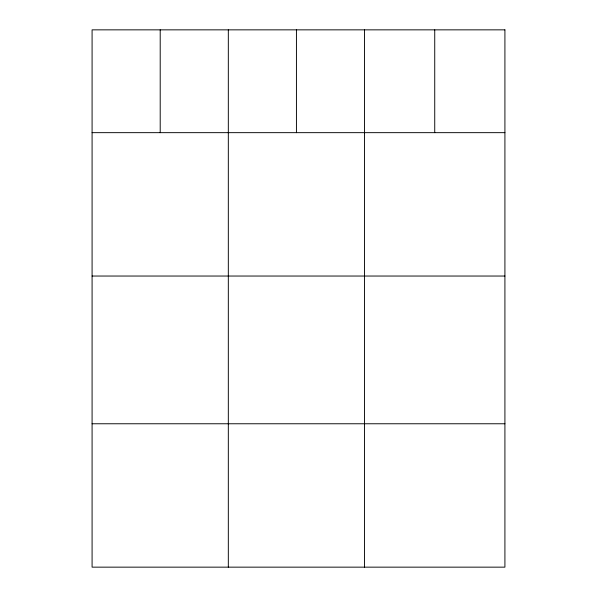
<?xml version="1.0" encoding="UTF-8"?>
<svg xmlns="http://www.w3.org/2000/svg" width="597" height="597" viewBox="0 0 597 597"><rect width="100%" height="100%" fill="white"/><g stroke="black" fill="none" stroke-linecap="round" stroke-linejoin="round"><path stroke-width="0.9" d="M92.087 132.661L504.913 132.661M92.087 276.038L504.913 276.038M92.087 423.766L504.913 423.766M434.735 29.85L434.735 132.661M364.551 29.85L364.551 567.15M296.433 29.85L296.433 132.661M228.323 29.85L228.323 567.15M160.205 29.85L160.205 132.661M504.913 29.85L92.087 29.85L92.087 567.15L504.913 567.15L504.913 29.85"/></g></svg>
